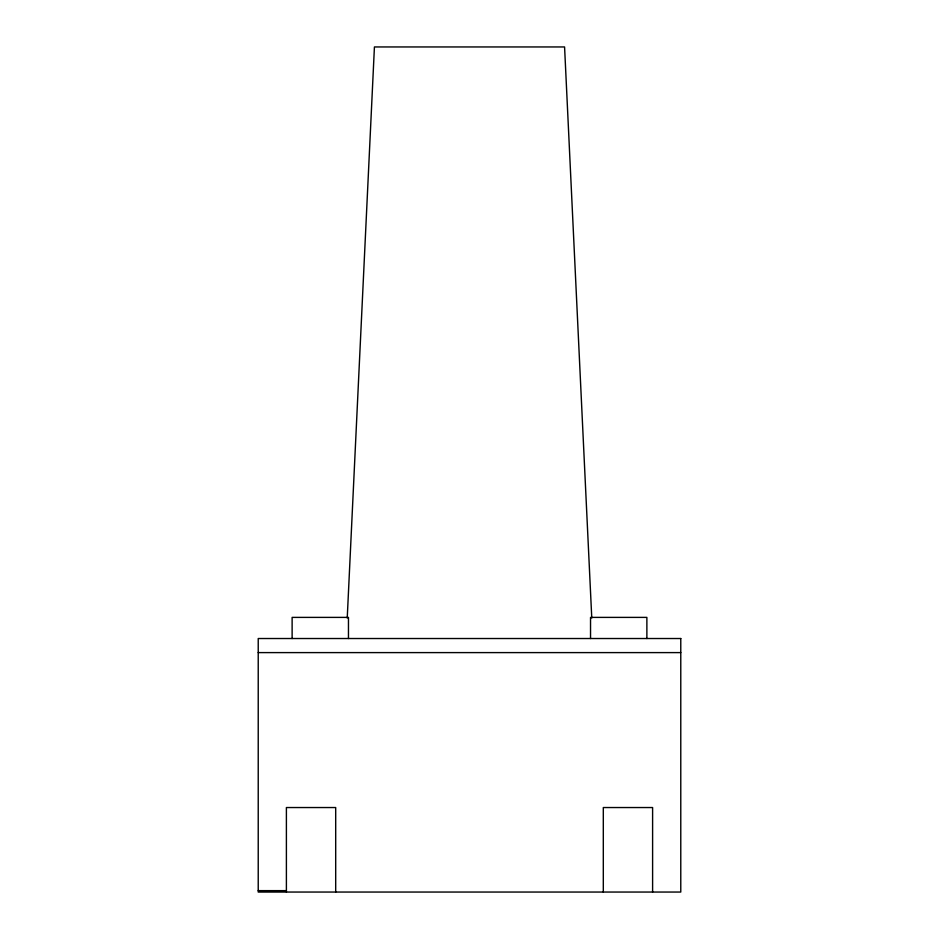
<?xml version="1.0" encoding="UTF-8"?>
<svg xmlns="http://www.w3.org/2000/svg" width="939" height="939" viewBox="0 0 939 939"><rect width="100%" height="100%" fill="white"/><g stroke="black" fill="none" stroke-linecap="round" stroke-linejoin="round"><path stroke-width="1.41" d="M347.23 618.015L374.426 46.95L564.574 46.95L591.77 618.015M258.225 652.605L680.775 652.605M258.225 890.641L286.395 890.641M652.605 892.05L652.605 807.54L603.308 807.54L603.308 892.05M646.877 638.52L646.877 617.393L590.537 617.393L590.537 638.52M348.463 638.52L348.463 617.393L292.123 617.393L292.123 638.52M335.692 892.05L335.692 807.54L286.395 807.54L286.395 892.05M680.775 638.52L258.225 638.52L258.225 892.05L680.775 892.05L680.775 638.52"/></g></svg>
